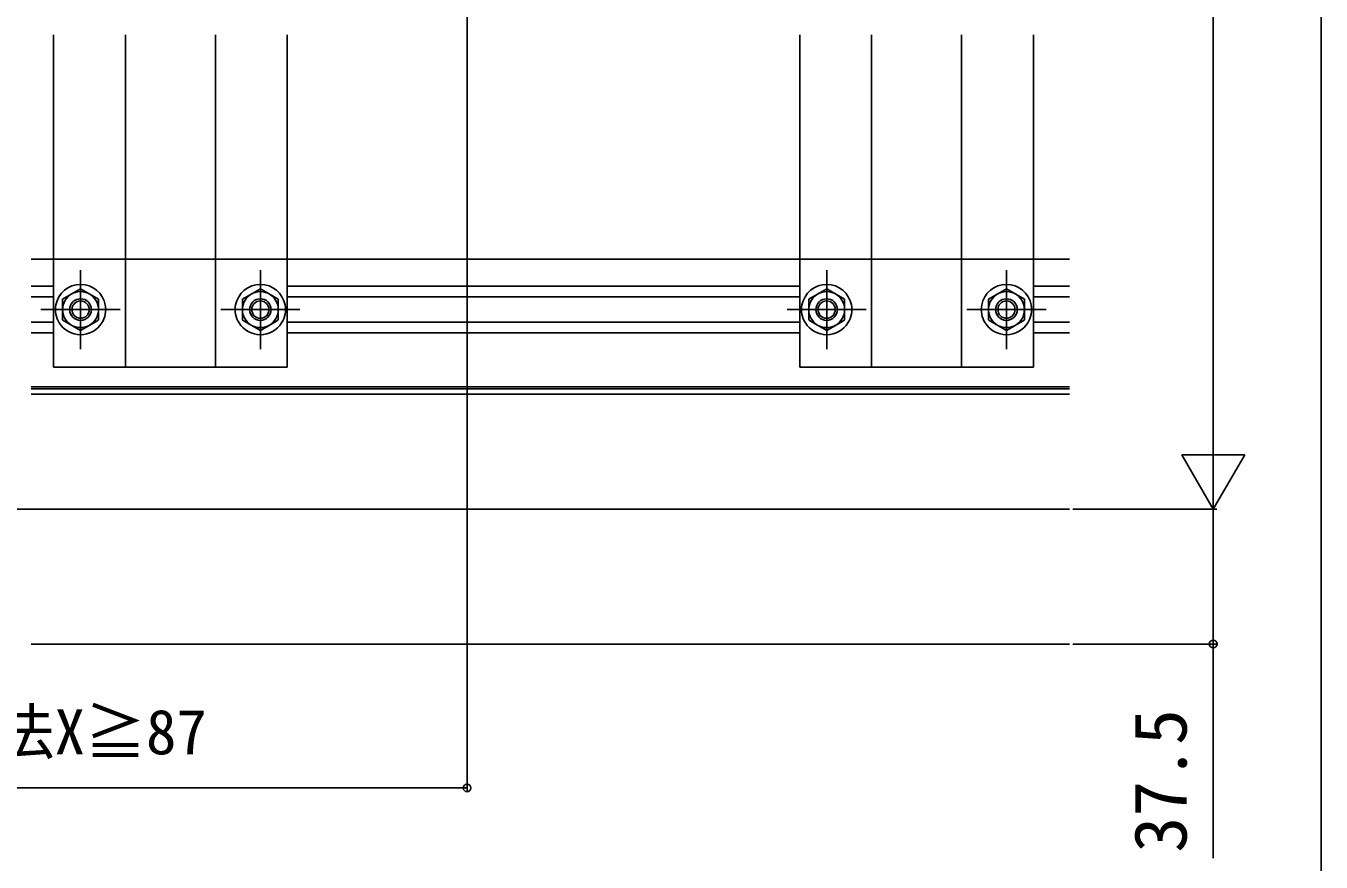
# Model space of a CAD drawing. Units: millimetres, scale not verified. Extents: x -875 to 875, y -1304 to 1297.
# Drawn here: x 514.8 to 875, y 124.7 to 357.2 of the extents above; entities that cross this region are included whole.
import ezdxf
from ezdxf.enums import TextEntityAlignment as Align

# ---------------------------------------------------------------- set-up
doc = ezdxf.new("R2010")
doc.units = ezdxf.units.MM
doc.header["$LTSCALE"] = 8
for name, color, linetype in [('0-5_YKK_12', 2, 'Continuous'), ('0-6_YKK_13', 4, 'Continuous'), ('0-8_YKK_D', 6, 'Continuous'), ('0-9_YKK_ZWAK', 7, 'Continuous')]:
    doc.layers.add(name, color=color, linetype=linetype)
doc.styles.add('ＭＳ ゴシック', font='')
doc.styles.get('ＭＳ ゴシック').set_extended_font_data('MS Gothic')

msp = doc.modelspace()

# ---------------------------------------------------------------- linework, layer by layer
at = {"layer": '0-5_YKK_12'}
for p, q in [((522.5, 290.8), (522.5, 354.674)), ((542.5, 290.8), (542.5, 354.674)), ((567.5, 290.8), (567.5, 354.674)), ((587.5, 290.8), (587.5, 354.674)), ((730, 292.3), (730, 354.674)), ((750, 292.3), (750, 354.674)), ((775, 292.3), (775, 354.674)), ((795, 292.3), (795, 354.674)), ((805, 292.3), (516.303, 292.3)), ((730, 262.3), (730, 292.3)), ((750, 262.3), (750, 292.3)), ((775, 262.3), (775, 292.3)), ((795, 262.3), (795, 292.3)), ((522.5, 262.3), (522.5, 290.8)), ((530, 289.3), (530, 267.3)), ((542.5, 262.3), (542.5, 290.8)), ((567.5, 262.3), (567.5, 290.8)), ((580, 289.3), (580, 267.3)), ((587.5, 262.3), (587.5, 290.8)), ((737.5, 289.3), (737.5, 267.3)), ((787.5, 289.3), (787.5, 267.3)), ((522.5, 284.8), (516.303, 284.8)), ((730, 284.8), (587.5, 284.8)), ((805, 284.8), (795, 284.8)), ((522.5, 281.8), (516.303, 281.8)), ((730, 281.8), (587.5, 281.8)), ((805, 281.8), (795, 281.8)), ((541, 278.3), (519, 278.3)), ((591, 278.3), (569, 278.3)), ((748.5, 278.3), (726.5, 278.3)), ((798.5, 278.3), (776.5, 278.3)), ((522.5, 274.8), (516.303, 274.8)), ((730, 274.8), (587.5, 274.8)), ((805, 274.8), (795, 274.8)), ((522.5, 271.8), (516.303, 271.8)), ((730, 271.8), (587.5, 271.8)), ((805, 271.8), (795, 271.8)), ((522.5, 262.3), (587.5, 262.3)), ((730, 262.3), (795, 262.3)), ((805, 256.8), (516.303, 256.8)), ((805, 256.3), (516.303, 256.3)), ((805, 254.8), (516.303, 254.8)), ((357.5, 222.8), (805, 222.8)), ((805, 185.3), (516.303, 185.3))]:
    msp.add_line(p, q, dxfattribs=at)
at = {"layer": '0-6_YKK_13'}
for p, q in [((525, 281.187), (530, 284.073)), ((525, 280.292), (525, 281.187)), ((525, 280.165), (525, 281.187)), ((585, 281.187), (580, 284.073)), ((585, 280.292), (585, 281.187)), ((585, 280.165), (585, 281.187)), ((732.5, 281.187), (737.5, 284.073)), ((732.5, 280.292), (732.5, 281.187)), ((732.5, 280.165), (732.5, 281.187)), ((792.5, 281.187), (787.5, 284.073)), ((792.5, 280.292), (792.5, 281.187)), ((792.5, 280.165), (792.5, 281.187)), ((525, 275.413), (525, 280.292)), ((525, 275.413), (525, 280.165)), ((535, 280.165), (535, 275.413)), ((575, 280.165), (575, 275.413)), ((585, 275.413), (585, 280.292)), ((585, 275.413), (585, 280.165)), ((732.5, 275.413), (732.5, 280.292)), ((732.5, 275.413), (732.5, 280.165)), ((742.5, 280.165), (742.5, 275.413)), ((782.5, 280.165), (782.5, 275.413)), ((792.5, 275.413), (792.5, 280.292)), ((792.5, 275.413), (792.5, 280.165)), ((525.39, 275.188), (525, 275.413)), ((525.518, 275.114), (525, 275.413)), ((530, 272.526), (525.518, 275.114)), ((534.483, 275.114), (530, 272.526)), ((535, 275.413), (534.483, 275.114)), ((535, 275.413), (534.638, 275.204)), ((575, 275.413), (575.363, 275.204)), ((575, 275.413), (575.518, 275.114)), ((575.518, 275.114), (580, 272.526)), ((580, 272.526), (584.483, 275.114)), ((584.483, 275.114), (585, 275.413)), ((584.611, 275.188), (585, 275.413)), ((732.89, 275.188), (732.5, 275.413)), ((733.017, 275.114), (732.5, 275.413)), ((737.5, 272.526), (733.017, 275.114)), ((741.983, 275.114), (737.5, 272.526)), ((742.5, 275.413), (741.983, 275.114)), ((742.5, 275.413), (742.138, 275.204)), ((782.5, 275.413), (782.862, 275.204)), ((782.5, 275.413), (783.017, 275.114)), ((783.017, 275.114), (787.5, 272.526)), ((787.5, 272.526), (791.983, 275.114)), ((791.983, 275.114), (792.5, 275.413)), ((792.11, 275.188), (792.5, 275.413))]:
    msp.add_line(p, q, dxfattribs=at)
for points in [[(530, 284.073), (535, 281.187), (535, 280.165)], [(580, 284.073), (575, 281.187), (575, 280.165)], [(737.5, 284.073), (742.5, 281.187), (742.5, 280.165)], [(787.5, 284.073), (782.5, 281.187), (782.5, 280.165)]]:
    msp.add_lwpolyline(points, dxfattribs=at)
for centre, radius in [((530, 278.3), 3), ((580, 278.3), 3), ((737.5, 278.3), 3), ((787.5, 278.3), 3), ((530, 278.3), 2.4), ((580, 278.3), 2.4), ((737.5, 278.3), 2.4), ((787.5, 278.3), 2.4)]:
    msp.add_circle(centre, radius, dxfattribs=at)
for centre, radius, start, end in [((530, 278.3), 7, 10.52433, 169.47567), ((580, 278.3), 7, 10.52433, 169.47567), ((737.5, 278.3), 7, 10.52433, 169.47567), ((787.5, 278.3), 7, 10.52433, 169.47567), ((530, 278.3), 5, 23.1324, 156.8676), ((530, 278.3), 5, 23.1324, 156.8676), ((580, 278.3), 5, 23.1324, 156.8676), ((580, 278.3), 5, 23.1324, 156.8676), ((737.5, 278.3), 5, 23.1324, 156.8676), ((737.5, 278.3), 5, 23.1324, 156.8676), ((787.5, 278.3), 5, 23.1324, 156.8676), ((787.5, 278.3), 5, 23.1324, 156.8676), ((530, 278.3), 7, 169.47567, 212.11583), ((530, 278.3), 5, 156.8676, 217.3832), ((530, 278.3), 5, 156.8676, 217.3832), ((530, 278.3), 5, 322.6168, 23.1324), ((530, 278.3), 5, 322.6168, 23.1324), ((530, 278.3), 7, 327.88417, 10.52433), ((580, 278.3), 7, 169.47567, 212.11583), ((580, 278.3), 5, 156.8676, 217.3832), ((580, 278.3), 5, 156.8676, 217.3832), ((580, 278.3), 5, 322.6168, 23.1324), ((580, 278.3), 5, 322.6168, 23.1324), ((580, 278.3), 7, 327.88417, 10.52433), ((737.5, 278.3), 7, 169.47567, 212.11583), ((737.5, 278.3), 5, 156.8676, 217.3832), ((737.5, 278.3), 5, 156.8676, 217.3832), ((737.5, 278.3), 5, 322.6168, 23.1324), ((737.5, 278.3), 5, 322.6168, 23.1324), ((737.5, 278.3), 7, 327.88417, 10.52433), ((787.5, 278.3), 7, 169.47567, 212.11583), ((787.5, 278.3), 5, 156.8676, 217.3832), ((787.5, 278.3), 5, 156.8676, 217.3832), ((787.5, 278.3), 5, 322.6168, 23.1324), ((787.5, 278.3), 5, 322.6168, 23.1324), ((787.5, 278.3), 7, 327.88417, 10.52433), ((530, 278.3), 7, 212.11583, 327.88417), ((530, 278.3), 5, 217.3832, 322.6168), ((530, 278.3), 5, 217.3832, 322.6168), ((580, 278.3), 7, 212.11583, 327.88417), ((580, 278.3), 5, 217.3832, 322.6168), ((580, 278.3), 5, 217.3832, 322.6168), ((737.5, 278.3), 7, 212.11583, 327.88417), ((737.5, 278.3), 5, 217.3832, 322.6168), ((737.5, 278.3), 5, 217.3832, 322.6168), ((787.5, 278.3), 7, 212.11583, 327.88417), ((787.5, 278.3), 5, 217.3832, 322.6168), ((787.5, 278.3), 5, 217.3832, 322.6168)]:
    msp.add_arc(centre, radius, start, end, dxfattribs=at)
at = {"layer": '0-8_YKK_D'}
for p, q in [((845, 855.3), (845, 240.3)), ((637.5, 521.8), (637.5, 144.3)), ((845, 222.8), (845, 253.111)), ((845, 222.8), (836.25, 237.955)), ((853.75, 237.955), (836.25, 237.955)), ((845, 222.8), (853.75, 237.955)), ((806, 222.8), (846, 222.8)), ((806, 222.8), (846, 222.8)), ((845, 222.8), (845, 185.3)), ((806, 185.3), (846, 185.3)), ((845, 125.789), (845, 185.3)), ((637.5, 145.3), (405, 145.3))]:
    msp.add_line(p, q, dxfattribs=at)
for centre in [(845, 185.3), (637.5, 145.3)]:
    msp.add_circle(centre, 1.075, dxfattribs=at)
at = {"layer": '0-9_YKK_ZWAK'}
msp.add_lwpolyline([(-875, -1304.2), (875, -1304.2), (875, 1245.8)], dxfattribs=at)

# ---------------------------------------------------------------- texts
at = {"layer": '0-8_YKK_D', "style": 'ＭＳ ゴシック'}
msp.add_text('張り出し寸法X≧87', height=12.46, dxfattribs=at).set_placement((420.795, 150.908), align=Align.BOTTOM_LEFT)
msp.add_text('37.5', height=14.66, rotation=90, dxfattribs=at).set_placement((842, 127.312), align=Align.BOTTOM_LEFT)

doc.saveas('drawing.dxf')
